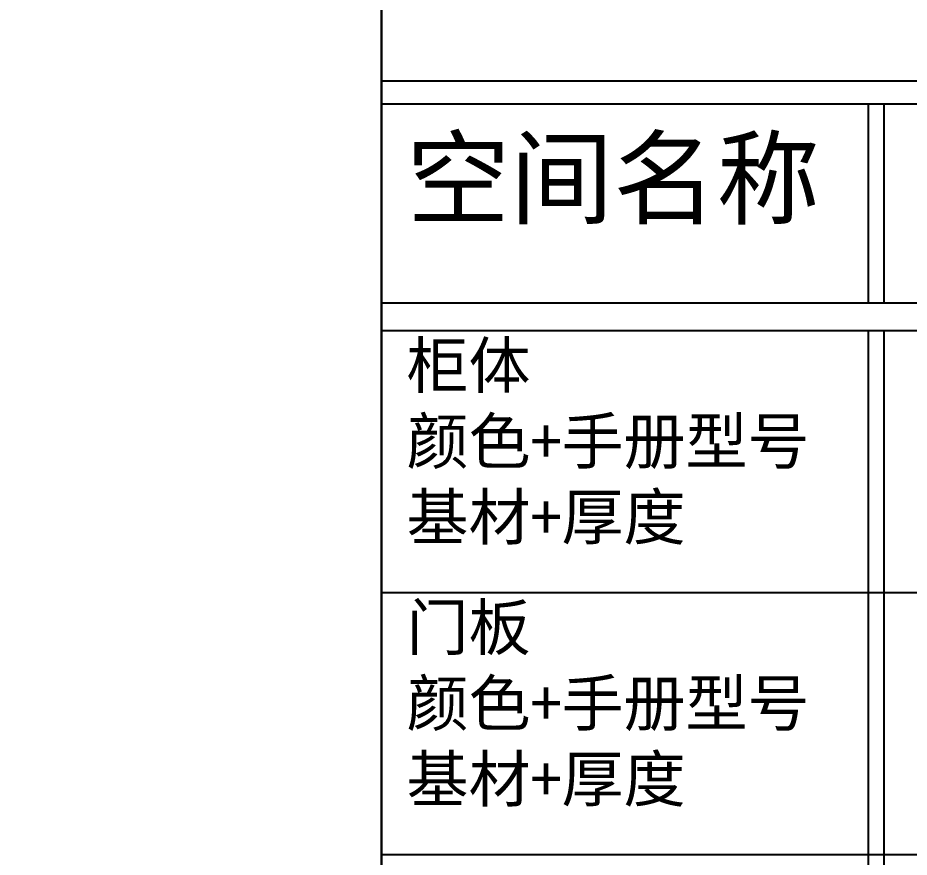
# Model space of a CAD drawing. Header units: millimetres. Extents: x 4862 to 20554, y 7569 to 11262.
# Drawn here: x 16633.5 to 16697.8, y 10240 to 10300.6 of the extents above; entities that cross this region are included whole.
import ezdxf

# ---------------------------------------------------------------- set-up
doc = ezdxf.new("R2010")
doc.units = ezdxf.units.MM
doc.styles.add('宋体', font='SimSun.ttf')

# ---------------------------------------------------------------- blocks, each defined once
blk = doc.blocks.new('A$C398a0407')
for p, q in [((8133.99, 64), (8133.99, 6784)), ((8133.99, 5895.43), (9568, 5895.43)), ((8133.99, 5871.3), (9568, 5871.3)), ((8133.99, 5871.3), (9568, 5871.3)), ((8647.72, 5871.3), (8647.72, 5661.01)), ((8664.07, 5871.3), (8664.07, 5661.01)), ((8133.99, 5661.01), (9568, 5661.01)), ((8133.99, 5632.05), (9568, 5632.05)), ((8647.72, 5632.05), (8647.72, 4249.19)), ((8664.07, 5632.05), (8664.07, 4249.19)), ((8133.99, 5355.48), (9568, 5355.48)), ((8133.99, 5078.91), (9568, 5078.91))]:
    blk.add_line(p, q)
at = {"color": 8, "attachment_point": 1, "style": '宋体'}
for s, insert, char_height in [('空间名称', (8160.33, 5832.63), 80), ('柜体\\P颜色+手册型号\\P基材+厚度', (8160.33, 5619.13), 48), ('门板\\P颜色+手册型号\\P基材+厚度', (8160.33, 5342.56), 48)]:
    blk.add_mtext_dynamic_manual_height_columns(s, width=575.6605, gutter_width=12.06, heights=[0], dxfattribs=dict(at, insert=insert, char_height=char_height))

msp = doc.modelspace()

# ---------------------------------------------------------------- linework, layer by layer
msp.add_lwpolyline([(16659.738, 9920.236), (16133.945, 9920.236), (16133.945, 10340.549), (16659.738, 10340.549)], close=True)

# ---------------------------------------------------------------- block references
at = {"xscale": 0.06836690175983737, "yscale": 0.06836690175983737, "zscale": 0.06836690175983737}
msp.add_blockref('A$C398a0407', (16103.643, 9892.957), dxfattribs=at)

doc.saveas('drawing.dxf')
